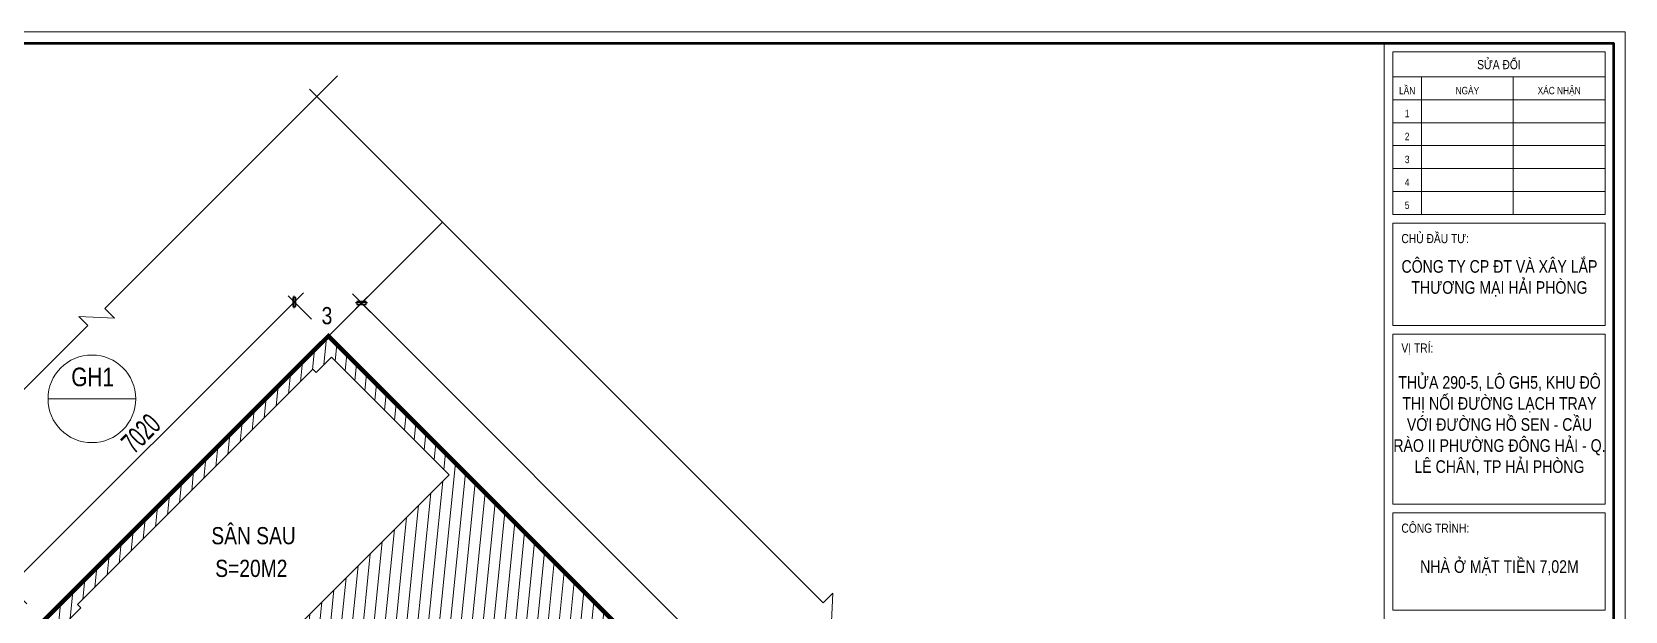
# Model space of a CAD drawing. Header units: millimetres. Extents: x 596422 to 1674380, y -367470 to 58862.
# Drawn here: x 760460 to 788235, y 14333 to 24434 of the extents above; entities that cross this region are included whole.
import ezdxf
from ezdxf.enums import TextEntityAlignment as Align

# ---------------------------------------------------------------- set-up
doc = ezdxf.new("R2010")
doc.units = ezdxf.units.MM
doc.header["$LTSCALE"] = 600
doc.header["$MEASUREMENT"] = 0
doc.linetypes.add('HIDDEN', pattern=[0.375, 0.25, -0.125])
doc.layers.get('0').update_dxf_attribs({"lineweight": 0})
doc.layers.get('Defpoints').update_dxf_attribs({"lineweight": 0})
for name, color, linetype, lineweight in [('dim', 144, 'Continuous', 13), ('hatch1', 136, 'Continuous', 9), ('Khungten ALC', 98, 'Continuous', 5), ('LC Text1', 3, 'Continuous', 20), ('LC Text2', 7, 'Continuous', 25), ('thay1', 63, 'Continuous', 18)]:
    doc.layers.add(name, color=color, linetype=linetype, lineweight=lineweight)
doc.layers.add('Kichthuoc', color=9, linetype='Continuous')
doc.styles.add('ALC1', font='VHARIALB.TTF', dxfattribs={"width": 0.8})
doc.styles.add('ALC2', font='VHARIAL.TTF', dxfattribs={"width": 0.8})
doc.styles.add('HOATBIF', font='hoatbif.shx', dxfattribs={"width": 0.65})
doc.styles.add('T2', font='VHARIAL.TTF', dxfattribs={"width": 0.8})
doc.styles.add('Title', font='VHAVAN.TTF', dxfattribs={"width": 0.8})
doc.dimstyles.new('1-100', dxfattribs={"dimscale": 300, "dimtxt": 1.2, "dimasz": 0.25, "dimexe": 0.5, "dimexo": 0, "dimgap": 0.3, "dimtad": 1, "dimdec": 0, "dimzin": 0, "dimdsep": 46, "dimtxsty": 'HOATBIF', "dimblk1": 'DOT', "dimblk2": 'DOT', "dimsah": 1, "dimcen": -1, "dimdle": 1, "dimclrd": 256, "dimclre": 256, "dimclrt": 4, "dimadec": 3, "dimazin": 2, "dimtfac": 0.333333, "dimtdec": 0, "dimtix": 1, "dimtmove": 2, "dimatfit": 3, "dimldrblk": 'DOT', "dimfxl": 1, "dimtvp": 0.833333, "dimtolj": 1, "dimtzin": 0, "dimarcsym": 0})

# ---------------------------------------------------------------- blocks, each defined once
blk = doc.blocks.new('DOT')
at = {"layer": 'Kichthuoc'}
blk.add_line((-3, 0), (3, 0), dxfattribs=at)
at = {"layer": 'Kichthuoc', "color": 4}
blk.add_line((-1, -1), (1, 1), dxfattribs=at)
blk.add_lwpolyline([(0.5, 1), (-1, -0.5), (-0.5, -1), (1, 0.5)], close=True, dxfattribs=at)
blk = doc.blocks.new('*D632')
at = {"layer": 'Defpoints', "color": 0, "transparency": 16777216}
for p in [(766101, 19602), (766206, 19707), (780243, 5460)]:
    blk.add_point(p, dxfattribs=at)
at = {"layer": 'dim', "linetype": 'Continuous', "lineweight": -2, "transparency": 16777216}
for p, q in [((766101, 19602), (766312, 19813)), ((780295, 5618), (766259, 19654)), ((780243, 5460), (780454, 5671))]:
    blk.add_line(p, q, dxfattribs=at)
at = {"layer": 'dim', "lineweight": -2, "transparency": 16777216, "xscale": 75, "yscale": 75, "zscale": 75}
for p, rotation in [((766206, 19707), 135.0000000000738), ((780348, 5565), 315.0000000000737)]:
    blk.add_blockref('DOT', p, dxfattribs=dict(at, rotation=rotation))
at = {"layer": 'dim', "color": 4, "transparency": 16777216, "insert": (773468, 12827), "char_height": 360, "attachment_point": 5, "rotation": 315, "style": 'HOATBIF'}
blk.add_mtext('\\A1;20000', dxfattribs=at)
blk = doc.blocks.new('_Dot')
at = {"color": 0, "linetype": 'ByBlock', "lineweight": -2}
blk.add_line((-0.5, 0), (-1, 0), dxfattribs=at)
at = {"color": 0, "linetype": 'ByBlock', "const_width": 0.5}
blk.add_lwpolyline([(-0.25, 0, 1), (0.25, 0, 1)], format="xyb", close=True, dxfattribs=at)
blk = doc.blocks.new('*D633')
at = {"layer": 'Defpoints', "color": 0, "transparency": 16777216}
for p in [(765035, 19722), (765335, 19423), (760371, 14459)]:
    blk.add_point(p, dxfattribs=at)
at = {"layer": 'dim', "linetype": 'Continuous', "lineweight": -2, "transparency": 16777216}
for p, q in [((765335, 19423), (764929, 19829)), ((760124, 14812), (764982, 19669)), ((760371, 14459), (759965, 14865))]:
    blk.add_line(p, q, dxfattribs=at)
at = {"layer": 'dim', "lineweight": -2, "transparency": 16777216, "xscale": 75, "yscale": 75, "zscale": 75}
for p, rotation in [((765035, 19722), 44.99999999963153), ((760071, 14759), 224.9999999996315)]:
    blk.add_blockref('DOT', p, dxfattribs=dict(at, rotation=rotation))
at = {"layer": 'dim', "color": 4, "transparency": 16777216, "insert": (762362, 17431), "char_height": 360, "attachment_point": 5, "rotation": 45, "style": 'HOATBIF'}
blk.add_mtext('\\A1;7020', dxfattribs=at)
blk = doc.blocks.new('ALC')
at = {"layer": 'Defpoints', "lineweight": 0}
blk.add_lwpolyline([(-1200, -14850), (-1200, 14850), (40800, 14850), (40800, -14850)], close=True, dxfattribs=at)
at = {"layer": 'Khungten ALC', "color": 154, "lineweight": 15}
blk.add_line((36600, 14650), (36600, -14650), dxfattribs=at)
at = {"layer": 'Khungten ALC', "color": 154, "lineweight": 60}
blk.add_lwpolyline([(0, -14650), (0, 14650), (40600, 14650), (40600, -14650)], close=True, dxfattribs=at)
at = {"layer": 'Khungten ALC', "color": 154, "lineweight": 15}
for points in [[(36750, 11666), (40450, 11666), (40450, 14500), (36750, 14500)], [(36750, 9727), (40450, 9727), (40450, 11516), (36750, 11516)], [(36750, 6616), (40450, 6616), (40450, 9577), (36750, 9577)], [(36750, 4766), (40450, 4766), (40450, 6466), (36750, 6466)]]:
    blk.add_lwpolyline(points, close=True, dxfattribs=at)
at = {"layer": 'Khungten ALC', "color": 154, "lineweight": 0}
for points in [[(36750, 14066), (37250, 14066), (37250, 13666), (36750, 13666)], [(37250, 14066), (38850, 14066), (38850, 13666), (37250, 13666)], [(38850, 14066), (40450, 14066), (40450, 13666), (38850, 13666)], [(36750, 13666), (37250, 13666), (37250, 13266), (36750, 13266)], [(37250, 13666), (38850, 13666), (38850, 13266), (37250, 13266)], [(38850, 13666), (40450, 13666), (40450, 13266), (38850, 13266)], [(36750, 13266), (37250, 13266), (37250, 12866), (36750, 12866)], [(37250, 13266), (38850, 13266), (38850, 12866), (37250, 12866)], [(38850, 13266), (40450, 13266), (40450, 12866), (38850, 12866)], [(36750, 12866), (37250, 12866), (37250, 12466), (36750, 12466)], [(37250, 12866), (38850, 12866), (38850, 12466), (37250, 12466)], [(38850, 12866), (40450, 12866), (40450, 12466), (38850, 12466)], [(36750, 12466), (37250, 12466), (37250, 12066), (36750, 12066)], [(37250, 12466), (38850, 12466), (38850, 12066), (37250, 12066)], [(38850, 12466), (40450, 12466), (40450, 12066), (38850, 12066)], [(36750, 12066), (37250, 12066), (37250, 11666), (36750, 11666)], [(37250, 12066), (38850, 12066), (38850, 11666), (37250, 11666)], [(38850, 12066), (40450, 12066), (40450, 11666), (38850, 11666)]]:
    blk.add_lwpolyline(points, close=True, dxfattribs=at)
at = {"layer": 'LC Text1', "style": 'Title'}
for tag, width, p, p2 in [('TENBANVE1', 1.985742, (36913, -10202), (40339, -10202)), ('TENBANVE2', 1.422786, (36913, -10879), (40339, -10879))]:
    blk.add_attdef(tag, text='', height=250, dxfattribs=dict(at, width=width)).set_placement(p, p2, align=Align.FIT)
at = {"layer": 'LC Text1', "style": 'ALC2', "width": 0.8}
blk.add_attdef('KYHIEU', text='', height=190, dxfattribs=at).set_placement((39525, -14180), align=Align.CENTER)
at = {"layer": 'LC Text2', "style": 'ALC2', "width": 0.8}
for s, height, p in [('söa ®æi', 160, (38600, 14199)), ('lÇn', 130, (37000, 13761)), ('ngµy', 130, (38050, 13761)), ('x¸c nhËn', 130, (39650, 13761)), ('1', 130, (37000, 13361)), ('2', 130, (37000, 12961)), ('3', 130, (37000, 12561)), ('4', 130, (37000, 12161))]:
    blk.add_text(s, height=height, dxfattribs=at).set_placement(p, align=Align.CENTER)
at = {"layer": 'LC Text2', "ltscale": 2, "style": 'ALC2', "width": 0.8}
blk.add_text('5', height=130, dxfattribs=at).set_placement((37000, 11761), align=Align.CENTER)
at = {"layer": 'LC Text2', "style": 'ALC2', "width": 0.8}
for s, p in [('chñ ®Çu t\xad:', (36900, 11166)), ('vÞ trÝ:', (36900, 9257)), ('c«ng tr×nh:', (36900, 6116))]:
    blk.add_text(s, height=160, dxfattribs=at).set_placement(p)
at = {"layer": 'LC Text2', "char_height": 220, "attachment_point": 5, "style": 'ALC1'}
for s, insert, width in [('{\\f.VnArialH|b0|i0|c0|p34;C¤NG TY CP §T Vµ X¢Y L¾P TH¦¥NG M¹I H¶I PHßNG}', (38609, 10552), 3712.56), ('{\\f.VnArialH|b0|i0|c0|p34;thöa 290-5, l« GH5, khu ®« thÞ nèi ®\xadêng l¹ch tray víi ®\xadêng hå sen - cÇu rµo ii ph\xadêng ®«ng h¶i - q. lª ch©n, tp h¶i phßng}', (38609, 7983), 3744.21), ('{\\f.VnArialH|b0|i0|c0|p34;nhµ ë MÆT TIÒN 7,02M}', (38609, 5502), 3712.56)]:
    blk.add_mtext(s, dxfattribs=dict(at, insert=insert, width=width))

msp = doc.modelspace()

# ---------------------------------------------------------------- hatches: boundary and pattern name
at = {"layer": 'hatch1', "ltscale": 2}
h = msp.add_hatch(dxfattribs=at)
h.set_pattern_fill('ANSI31', color=256, scale=1509.345885, angle=39.26625, style=0)
h.set_pattern_definition([(84.26625, (310380.63, -444941.34), (-187.72431, 18.849063), [])])
h.paths.add_polyline_path([(765627.9, 19129.5), (779770.1, 4987.4), (774820.3, 37.6), (760678.2, 14179.7)])
h.paths.add_polyline_path([(765684.5, 18761.8), (767735.1, 16711.2), (763096.5, 12072.6), (761045.9, 14123.2), (761314.6, 14391.9), (761258, 14448.4), (765359.2, 18549.7), (765415.8, 18493.1)], flags=16)
h.paths.add_polyline_path([(773250.6, 7518.8), (769128.1, 11641.2), (770966.6, 13479.7), (775089, 9357.3)], flags=16)

# ---------------------------------------------------------------- linework, layer by layer
at = {"color": 1, "linetype": 'HIDDEN', "ltscale": 1000, "const_width": 75}
msp.add_lwpolyline([(765627.9, 19129.5), (778073, 6684.4), (779770.1, 4987.4), (774806.2, 23.5), (773172.8, 1656.9), (760664.1, 14165.6), (765627.9, 19129.5)], dxfattribs=at)
at = {"layer": 'dim'}
msp.add_line((762269.6, 18034.7), (760741.4, 18034.7), dxfattribs=at)
msp.add_circle((761505.5, 18034.7), 764.1, dxfattribs=at)
at = {"layer": 'hatch1', "linetype": 'HIDDEN', "ltscale": 300}
for points in [[(765790.2, 23668.9), (761730, 19608.7), (761899.3, 19439.5), (761278.5, 19471.4), (761435.6, 19314.3), (755440.5, 13319.2)], [(765297.3, 23435.2), (774255.3, 14477.2), (774424.5, 14646.4), (774392.7, 14025.7), (774549.7, 14182.7), (783666.2, 5066.2)]]:
    msp.add_lwpolyline(points, dxfattribs=at)
at = {"layer": 'hatch1'}
msp.add_lwpolyline([(765627.9, 19129.5), (779770.1, 4987.4), (774820.3, 37.6), (760678.2, 14179.7)], close=True, dxfattribs=at)
msp.add_lwpolyline([(765684.5, 18761.8), (767735.1, 16711.2), (763096.5, 12072.6), (761045.9, 14123.2), (761314.6, 14391.9), (761258, 14448.4), (765359.2, 18549.7), (765415.8, 18493.1), (765684.5, 18761.8)], dxfattribs=at)
at = {"layer": 'thay1'}
msp.add_line((767615.5, 21117), (758287.9, 11789.4), dxfattribs=at)

# ---------------------------------------------------------------- block references
msp.add_blockref('ALC', (747434.5, 9583.5))

# ---------------------------------------------------------------- texts
at = {"layer": 'LC Text2', "style": 'T2', "width": 0.8}
for s, p in [('3', (765511.1, 19335.1)), ('s©n sau', (763588.3, 15498.5)), ('s=20m2', (763656.7, 14928.8))]:
    msp.add_text(s, height=300, rotation=0, dxfattribs=at).set_placement(p)
msp.add_text('gh1', height=324, dxfattribs=at).set_placement((761147.1, 18254.9))

# ---------------------------------------------------------------- dimensions: what is measured, and where the dimension line sits
at = {"layer": 'dim'}
for base, p1, p2, angle, picture, middle in [((765034.9, 19722.5), (760370.8, 14458.8), (765334.7, 19422.7), 45, '*D633', (762362.1, 17431.5)), ((766205.6, 19707.2), (780243, 5460.3), (766100.9, 19602.5), 135, '*D632', (773467.6, 12827))]:
    dim = msp.add_linear_dim(base=base, p1=p1, p2=p2, angle=angle, dimstyle='1-100', override={"dimfxl": 2, "dimarcsym": 1}, dxfattribs=at)
    dim.commit()
    dim.dimension.update_dxf_attribs({"geometry": picture, "text_midpoint": middle})

doc.saveas('drawing.dxf')
